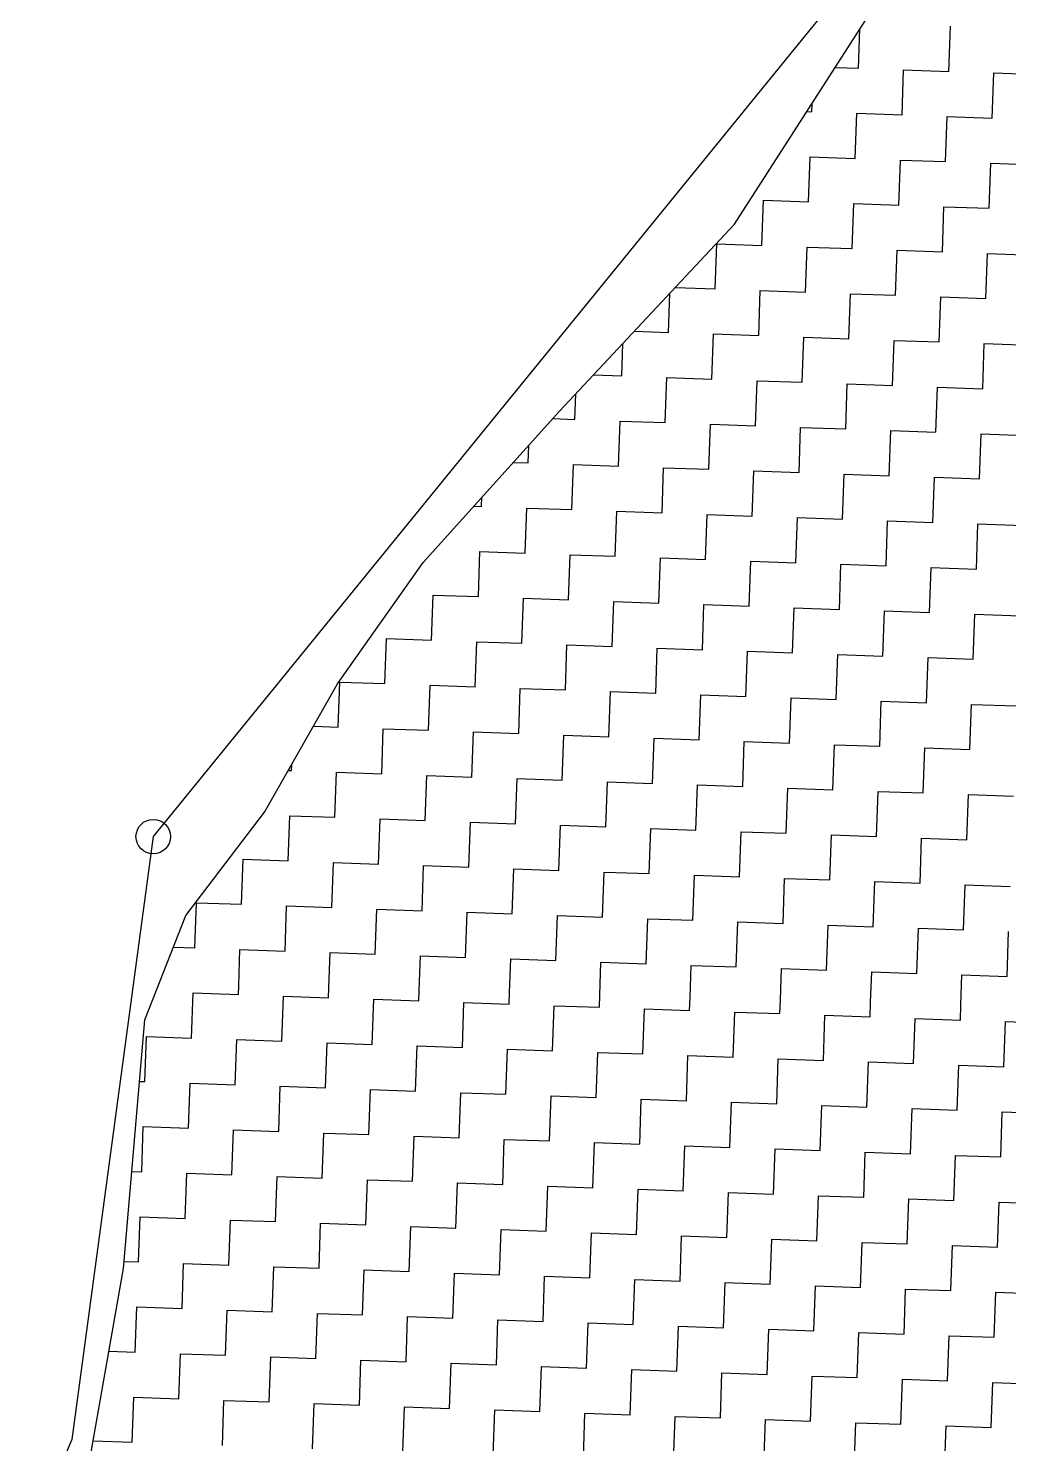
# Model space of a CAD drawing. Header units: metres. Extents: x 287345 to 291891, y 1993918 to 1999987.
# Drawn here: x 287446.5 to 287664.9, y 1997986.5 to 1998302.1 of the extents above; entities that cross this region are included whole.
import ezdxf

# ---------------------------------------------------------------- set-up
doc = ezdxf.new("R2010")
doc.units = ezdxf.units.M
doc.header["$MEASUREMENT"] = 0
doc.layers.add('POLY_HATCH', color=12, linetype='Continuous')
doc.layers.add('V_BOUND_LINE', color=7, linetype='Continuous')

msp = doc.modelspace()

# ---------------------------------------------------------------- linework, layer by layer
msp.add_circle((287474.34, 1998121.87), 3.85)
at = {"layer": 'POLY_HATCH'}
for p, q in [((287603.86, 1998258.39), (287636.71, 1998309.68)), ((287564.84, 1998216.69), (287603.86, 1998258.39)), ((287534.45, 1998183.02), (287564.84, 1998216.69)), ((287515.42, 1998155.9), (287534.45, 1998183.02)), ((287499.11, 1998127.3), (287515.42, 1998155.9)), ((287481.61, 1998104.3), (287499.11, 1998127.3)), ((287472.44, 1998081), (287481.61, 1998104.3)), ((287467.7, 1998025.58), (287472.44, 1998081)), ((287457.26, 1997966.2), (287467.7, 1998025.58))]:
    msp.add_line(p, q, dxfattribs=at)
at = {"layer": 'POLY_HATCH', "linetype": 'Continuous'}
for p, q in [((287651.58, 1998292.47), (287651.94, 1998302.53)), ((287631.48, 1998293.19), (287631.79, 1998301.99)), ((287626.26, 1998293.37), (287631.48, 1998293.19)), ((287641.17, 1998282.77), (287641.53, 1998292.83)), ((287641.53, 1998292.83), (287651.58, 1998292.47)), ((287661.28, 1998282.06), (287661.64, 1998292.12)), ((287661.64, 1998292.12), (287671.69, 1998291.76)), ((287619.96, 1998283.53), (287621.07, 1998283.49)), ((287621.07, 1998283.49), (287621.13, 1998285.35)), ((287630.76, 1998273.08), (287631.12, 1998283.13)), ((287631.12, 1998283.13), (287641.17, 1998282.77)), ((287650.87, 1998272.36), (287651.23, 1998282.42)), ((287651.23, 1998282.42), (287661.28, 1998282.06)), ((287620.35, 1998263.38), (287620.71, 1998273.43)), ((287620.71, 1998273.43), (287630.76, 1998273.08)), ((287640.46, 1998262.67), (287640.82, 1998272.72)), ((287640.82, 1998272.72), (287650.87, 1998272.36)), ((287660.57, 1998261.95), (287660.93, 1998272.01)), ((287660.93, 1998272.01), (287670.98, 1998271.65)), ((287609.94, 1998253.68), (287610.3, 1998263.73)), ((287610.3, 1998263.73), (287620.35, 1998263.38)), ((287630.05, 1998252.97), (287630.41, 1998263.02)), ((287630.41, 1998263.02), (287640.46, 1998262.67)), ((287650.16, 1998252.26), (287650.52, 1998262.31)), ((287650.52, 1998262.31), (287660.57, 1998261.95)), ((287599.53, 1998243.98), (287599.89, 1998254.03)), ((287599.89, 1998254.03), (287609.94, 1998253.68)), ((287619.64, 1998243.27), (287620, 1998253.32)), ((287620, 1998253.32), (287630.05, 1998252.97)), ((287639.75, 1998242.56), (287640.11, 1998252.61)), ((287640.11, 1998252.61), (287650.16, 1998252.26)), ((287659.86, 1998241.85), (287660.22, 1998251.9)), ((287660.22, 1998251.9), (287670.27, 1998251.54)), ((287589.12, 1998234.28), (287589.43, 1998242.97)), ((287590.67, 1998244.29), (287599.53, 1998243.98)), ((287609.23, 1998233.57), (287609.59, 1998243.62)), ((287609.59, 1998243.62), (287619.64, 1998243.27)), ((287629.34, 1998232.86), (287629.7, 1998242.91)), ((287629.7, 1998242.91), (287639.75, 1998242.56)), ((287649.45, 1998232.15), (287649.81, 1998242.2)), ((287649.81, 1998242.2), (287659.86, 1998241.85)), ((287581.55, 1998234.55), (287589.12, 1998234.28)), ((287598.82, 1998223.87), (287599.18, 1998233.93)), ((287599.18, 1998233.93), (287609.23, 1998233.57)), ((287618.93, 1998223.16), (287619.29, 1998233.21)), ((287619.29, 1998233.21), (287629.34, 1998232.86)), ((287578.71, 1998224.58), (287578.97, 1998231.79)), ((287639.04, 1998222.45), (287639.4, 1998232.5)), ((287639.4, 1998232.5), (287649.45, 1998232.15)), ((287659.15, 1998221.74), (287659.5, 1998231.79)), ((287659.5, 1998231.79), (287669.56, 1998231.44)), ((287572.44, 1998224.8), (287578.71, 1998224.58)), ((287588.41, 1998214.17), (287588.77, 1998224.23)), ((287588.77, 1998224.23), (287598.82, 1998223.87)), ((287608.52, 1998213.46), (287608.88, 1998223.52)), ((287608.88, 1998223.52), (287618.93, 1998223.16)), ((287568.3, 1998214.88), (287568.5, 1998220.6)), ((287628.63, 1998212.75), (287628.98, 1998222.8)), ((287628.98, 1998222.8), (287639.04, 1998222.45)), ((287648.74, 1998212.04), (287649.09, 1998222.09)), ((287649.09, 1998222.09), (287659.15, 1998221.74)), ((287563.37, 1998215.06), (287568.3, 1998214.88)), ((287578, 1998204.47), (287578.36, 1998214.53)), ((287578.36, 1998214.53), (287588.41, 1998214.17)), ((287598.11, 1998203.76), (287598.47, 1998213.82)), ((287598.47, 1998213.82), (287608.52, 1998213.46)), ((287618.22, 1998203.05), (287618.57, 1998213.11)), ((287618.57, 1998213.11), (287628.63, 1998212.75)), ((287638.33, 1998202.34), (287638.68, 1998212.39)), ((287638.68, 1998212.39), (287648.74, 1998212.04)), ((287658.44, 1998201.63), (287658.79, 1998211.68)), ((287658.79, 1998211.68), (287668.85, 1998211.33)), ((287557.89, 1998205.19), (287558.03, 1998209.15)), ((287554.56, 1998205.3), (287557.89, 1998205.19)), ((287567.59, 1998194.77), (287567.95, 1998204.83)), ((287567.95, 1998204.83), (287578, 1998204.47)), ((287587.7, 1998194.06), (287588.06, 1998204.12)), ((287588.06, 1998204.12), (287598.11, 1998203.76)), ((287607.81, 1998193.35), (287608.16, 1998203.41)), ((287608.16, 1998203.41), (287618.22, 1998203.05)), ((287627.92, 1998192.64), (287628.27, 1998202.69)), ((287628.27, 1998202.69), (287638.33, 1998202.34)), ((287648.03, 1998191.93), (287648.38, 1998201.98)), ((287648.38, 1998201.98), (287658.44, 1998201.63)), ((287545.76, 1998195.55), (287547.48, 1998195.49)), ((287547.48, 1998195.49), (287547.55, 1998197.54)), ((287557.18, 1998185.08), (287557.54, 1998195.13)), ((287557.54, 1998195.13), (287567.59, 1998194.77)), ((287577.29, 1998184.36), (287577.65, 1998194.42)), ((287577.65, 1998194.42), (287587.7, 1998194.06)), ((287597.4, 1998183.65), (287597.75, 1998193.71)), ((287597.75, 1998193.71), (287607.81, 1998193.35)), ((287617.51, 1998182.94), (287617.86, 1998193)), ((287617.86, 1998193), (287627.92, 1998192.64)), ((287637.62, 1998182.23), (287637.97, 1998192.28)), ((287637.97, 1998192.28), (287648.03, 1998191.93)), ((287657.73, 1998181.52), (287658.08, 1998191.57)), ((287658.08, 1998191.57), (287668.14, 1998191.22)), ((287536.95, 1998185.79), (287537.07, 1998185.79)), ((287537.07, 1998185.79), (287537.08, 1998185.93)), ((287546.77, 1998175.38), (287547.13, 1998185.43)), ((287547.13, 1998185.43), (287557.18, 1998185.08)), ((287566.88, 1998174.67), (287567.23, 1998184.72)), ((287567.23, 1998184.72), (287577.29, 1998184.36)), ((287586.99, 1998173.95), (287587.34, 1998184.01)), ((287587.34, 1998184.01), (287597.4, 1998183.65)), ((287607.1, 1998173.24), (287607.45, 1998183.3)), ((287607.45, 1998183.3), (287617.51, 1998182.94)), ((287627.21, 1998172.53), (287627.56, 1998182.59)), ((287627.56, 1998182.59), (287637.62, 1998182.23)), ((287647.31, 1998171.82), (287647.67, 1998181.87)), ((287647.67, 1998181.87), (287657.73, 1998181.52)), ((287536.36, 1998165.68), (287536.72, 1998175.73)), ((287536.72, 1998175.73), (287546.77, 1998175.38)), ((287556.47, 1998164.97), (287556.82, 1998175.02)), ((287556.82, 1998175.02), (287566.88, 1998174.67)), ((287576.58, 1998164.26), (287576.93, 1998174.31)), ((287576.93, 1998174.31), (287586.99, 1998173.95)), ((287596.69, 1998163.54), (287597.04, 1998173.6)), ((287597.04, 1998173.6), (287607.1, 1998173.24)), ((287616.8, 1998162.83), (287617.15, 1998172.89)), ((287617.15, 1998172.89), (287627.21, 1998172.53)), ((287636.9, 1998162.12), (287637.26, 1998172.18)), ((287637.26, 1998172.18), (287647.31, 1998171.82)), ((287657.01, 1998161.41), (287657.37, 1998171.46)), ((287657.37, 1998171.46), (287667.42, 1998171.11)), ((287525.95, 1998155.98), (287526.31, 1998166.03)), ((287526.31, 1998166.03), (287536.36, 1998165.68)), ((287546.06, 1998155.27), (287546.41, 1998165.32)), ((287546.41, 1998165.32), (287556.47, 1998164.97)), ((287566.17, 1998154.56), (287566.52, 1998164.61)), ((287566.52, 1998164.61), (287576.58, 1998164.26)), ((287586.28, 1998153.85), (287586.63, 1998163.9)), ((287586.63, 1998163.9), (287596.69, 1998163.54)), ((287606.39, 1998153.13), (287606.74, 1998163.19)), ((287606.74, 1998163.19), (287616.8, 1998162.83)), ((287626.49, 1998152.42), (287626.85, 1998162.48)), ((287626.85, 1998162.48), (287636.9, 1998162.12)), ((287646.6, 1998151.71), (287646.96, 1998161.77)), ((287646.96, 1998161.77), (287657.01, 1998161.41)), ((287515.54, 1998146.28), (287515.9, 1998156.34)), ((287515.9, 1998156.34), (287525.95, 1998155.98)), ((287535.65, 1998145.57), (287536, 1998155.62)), ((287536, 1998155.62), (287546.06, 1998155.27)), ((287555.76, 1998144.86), (287556.11, 1998154.91)), ((287556.11, 1998154.91), (287566.17, 1998154.56)), ((287575.87, 1998144.15), (287576.22, 1998154.2)), ((287576.22, 1998154.2), (287586.28, 1998153.85)), ((287595.98, 1998143.44), (287596.33, 1998153.49)), ((287596.33, 1998153.49), (287606.39, 1998153.13)), ((287616.08, 1998142.72), (287616.44, 1998152.78)), ((287616.44, 1998152.78), (287626.49, 1998152.42)), ((287636.19, 1998142.01), (287636.55, 1998152.07)), ((287636.55, 1998152.07), (287646.6, 1998151.71)), ((287656.3, 1998141.3), (287656.66, 1998151.35)), ((287656.66, 1998151.35), (287666.71, 1998151)), ((287510.04, 1998146.48), (287515.54, 1998146.28)), ((287525.24, 1998135.87), (287525.59, 1998145.93)), ((287525.59, 1998145.93), (287535.65, 1998145.57)), ((287545.35, 1998135.16), (287545.7, 1998145.21)), ((287545.7, 1998145.21), (287555.76, 1998144.86)), ((287565.46, 1998134.45), (287565.81, 1998144.5)), ((287565.81, 1998144.5), (287575.87, 1998144.15)), ((287585.56, 1998133.74), (287585.92, 1998143.79)), ((287585.92, 1998143.79), (287595.98, 1998143.44)), ((287605.67, 1998133.02), (287606.03, 1998143.08)), ((287606.03, 1998143.08), (287616.08, 1998142.72)), ((287625.78, 1998132.31), (287626.14, 1998142.37)), ((287626.14, 1998142.37), (287636.19, 1998142.01)), ((287645.89, 1998131.6), (287646.25, 1998141.66)), ((287646.25, 1998141.66), (287656.3, 1998141.3)), ((287504.42, 1998136.61), (287505.13, 1998136.58)), ((287505.13, 1998136.58), (287505.18, 1998137.94)), ((287514.83, 1998126.17), (287515.18, 1998136.23)), ((287515.18, 1998136.23), (287525.24, 1998135.87)), ((287534.94, 1998125.46), (287535.29, 1998135.52)), ((287535.29, 1998135.52), (287545.35, 1998135.16)), ((287555.05, 1998124.75), (287555.4, 1998134.8)), ((287555.4, 1998134.8), (287565.46, 1998134.45)), ((287575.15, 1998124.04), (287575.51, 1998134.09)), ((287575.51, 1998134.09), (287585.56, 1998133.74)), ((287595.26, 1998123.33), (287595.62, 1998133.38)), ((287595.62, 1998133.38), (287605.67, 1998133.02)), ((287615.37, 1998122.61), (287615.73, 1998132.67)), ((287615.73, 1998132.67), (287625.78, 1998132.31)), ((287635.48, 1998121.9), (287635.84, 1998131.96)), ((287635.84, 1998131.96), (287645.89, 1998131.6)), ((287655.59, 1998121.19), (287655.95, 1998131.25)), ((287655.95, 1998131.25), (287666, 1998130.89)), ((287504.42, 1998116.47), (287504.77, 1998126.53)), ((287504.77, 1998126.53), (287514.83, 1998126.17)), ((287524.53, 1998115.76), (287524.88, 1998125.82)), ((287524.88, 1998125.82), (287534.94, 1998125.46)), ((287544.64, 1998115.05), (287544.99, 1998125.11)), ((287544.99, 1998125.11), (287555.05, 1998124.75)), ((287564.74, 1998114.34), (287565.1, 1998124.39)), ((287565.1, 1998124.39), (287575.15, 1998124.04)), ((287584.85, 1998113.63), (287585.21, 1998123.68)), ((287585.21, 1998123.68), (287595.26, 1998123.33)), ((287604.96, 1998112.92), (287605.32, 1998122.97)), ((287605.32, 1998122.97), (287615.37, 1998122.61)), ((287625.07, 1998112.2), (287625.43, 1998122.26)), ((287625.43, 1998122.26), (287635.48, 1998121.9)), ((287645.18, 1998111.49), (287645.54, 1998121.55)), ((287645.54, 1998121.55), (287655.59, 1998121.19)), ((287494.01, 1998106.78), (287494.36, 1998116.83)), ((287494.36, 1998116.83), (287504.42, 1998116.47)), ((287514.12, 1998106.06), (287514.47, 1998116.12)), ((287514.47, 1998116.12), (287524.53, 1998115.76)), ((287534.23, 1998105.35), (287534.58, 1998115.41)), ((287534.58, 1998115.41), (287544.64, 1998115.05)), ((287554.33, 1998104.64), (287554.69, 1998114.69)), ((287554.69, 1998114.69), (287564.74, 1998114.34)), ((287574.44, 1998103.93), (287574.8, 1998113.98)), ((287574.8, 1998113.98), (287584.85, 1998113.63)), ((287594.55, 1998103.22), (287594.91, 1998113.27)), ((287594.91, 1998113.27), (287604.96, 1998112.92)), ((287614.66, 1998102.51), (287615.02, 1998112.56)), ((287615.02, 1998112.56), (287625.07, 1998112.2)), ((287634.77, 1998101.79), (287635.13, 1998111.85)), ((287635.13, 1998111.85), (287645.18, 1998111.49)), ((287654.88, 1998101.08), (287655.23, 1998111.14)), ((287655.23, 1998111.14), (287665.29, 1998110.78)), ((287483.6, 1998097.08), (287483.95, 1998107.13)), ((287483.95, 1998107.13), (287494.01, 1998106.78)), ((287503.71, 1998096.36), (287504.06, 1998106.42)), ((287504.06, 1998106.42), (287514.12, 1998106.06)), ((287523.81, 1998095.65), (287524.17, 1998105.71)), ((287524.17, 1998105.71), (287534.23, 1998105.35)), ((287543.92, 1998094.94), (287544.28, 1998105)), ((287544.28, 1998105), (287554.33, 1998104.64)), ((287564.03, 1998094.23), (287564.39, 1998104.28)), ((287564.39, 1998104.28), (287574.44, 1998103.93)), ((287584.14, 1998093.52), (287584.5, 1998103.57)), ((287584.5, 1998103.57), (287594.55, 1998103.22)), ((287604.25, 1998092.81), (287604.61, 1998102.86)), ((287604.61, 1998102.86), (287614.66, 1998102.51)), ((287624.36, 1998092.1), (287624.72, 1998102.15)), ((287624.72, 1998102.15), (287634.77, 1998101.79)), ((287644.47, 1998091.38), (287644.82, 1998101.44)), ((287644.82, 1998101.44), (287654.88, 1998101.08)), ((287664.58, 1998090.67), (287664.93, 1998100.73)), ((287478.84, 1998097.24), (287483.6, 1998097.08)), ((287493.37, 1998088.71), (287493.65, 1998096.72)), ((287493.65, 1998096.72), (287503.71, 1998096.36)), ((287513.48, 1998088.17), (287513.76, 1998096.01)), ((287513.76, 1998096.01), (287523.81, 1998095.65)), ((287533.6, 1998087.63), (287533.87, 1998095.3)), ((287533.87, 1998095.3), (287543.92, 1998094.94)), ((287553.71, 1998087.09), (287553.98, 1998094.59)), ((287553.98, 1998094.59), (287564.03, 1998094.23)), ((287573.83, 1998086.55), (287574.09, 1998093.87)), ((287574.09, 1998093.87), (287584.14, 1998093.52)), ((287593.94, 1998086.01), (287594.2, 1998093.16)), ((287594.2, 1998093.16), (287604.25, 1998092.81)), ((287614.06, 1998085.47), (287614.31, 1998092.45)), ((287614.31, 1998092.45), (287624.36, 1998092.1)), ((287634.17, 1998084.93), (287634.41, 1998091.74)), ((287634.41, 1998091.74), (287644.47, 1998091.38)), ((287654.29, 1998084.39), (287654.52, 1998091.03)), ((287654.52, 1998091.03), (287664.58, 1998090.67)), ((287493.3, 1998086.67), (287493.37, 1998088.71)), ((287513.4, 1998085.95), (287513.48, 1998088.17)), ((287482.89, 1998076.97), (287483.24, 1998087.02)), ((287483.24, 1998087.02), (287493.3, 1998086.67)), ((287502.99, 1998076.26), (287503.35, 1998086.31)), ((287503.35, 1998086.31), (287513.4, 1998085.95)), ((287523.1, 1998075.54), (287523.46, 1998085.6)), ((287523.46, 1998085.6), (287533.51, 1998085.24)), ((287533.51, 1998085.24), (287533.6, 1998087.63)), ((287543.21, 1998074.83), (287543.57, 1998084.89)), ((287543.57, 1998084.89), (287553.62, 1998084.53)), ((287553.62, 1998084.53), (287553.71, 1998087.09)), ((287573.73, 1998083.82), (287573.83, 1998086.55)), ((287593.84, 1998083.11), (287593.94, 1998086.01)), ((287613.95, 1998082.4), (287614.06, 1998085.47)), ((287634.06, 1998081.69), (287634.17, 1998084.93)), ((287563.32, 1998074.12), (287563.68, 1998084.18)), ((287563.68, 1998084.18), (287573.73, 1998083.82)), ((287583.43, 1998073.41), (287583.79, 1998083.46)), ((287583.79, 1998083.46), (287593.84, 1998083.11)), ((287603.54, 1998072.7), (287603.89, 1998082.75)), ((287603.89, 1998082.75), (287613.95, 1998082.4)), ((287623.65, 1998071.99), (287624, 1998082.04)), ((287624, 1998082.04), (287634.06, 1998081.69)), ((287654.17, 1998080.97), (287654.29, 1998084.39)), ((287643.76, 1998071.27), (287644.11, 1998081.33)), ((287644.11, 1998081.33), (287654.17, 1998080.97)), ((287663.87, 1998070.56), (287664.22, 1998080.62)), ((287664.22, 1998080.62), (287674.28, 1998080.26)), ((287472.47, 1998067.27), (287472.83, 1998077.32)), ((287472.83, 1998077.32), (287482.89, 1998076.97)), ((287492.58, 1998066.56), (287492.94, 1998076.61)), ((287492.94, 1998076.61), (287502.99, 1998076.26)), ((287512.69, 1998065.85), (287513.05, 1998075.9)), ((287513.05, 1998075.9), (287523.1, 1998075.54)), ((287532.8, 1998065.13), (287533.16, 1998075.19)), ((287533.16, 1998075.19), (287543.21, 1998074.83)), ((287552.91, 1998064.42), (287553.27, 1998074.48)), ((287553.27, 1998074.48), (287563.32, 1998074.12)), ((287573.02, 1998063.71), (287573.38, 1998073.77)), ((287573.38, 1998073.77), (287583.43, 1998073.41)), ((287593.13, 1998063), (287593.48, 1998073.05)), ((287593.48, 1998073.05), (287603.54, 1998072.7)), ((287613.24, 1998062.29), (287613.59, 1998072.34)), ((287613.59, 1998072.34), (287623.65, 1998071.99)), ((287633.35, 1998061.58), (287633.7, 1998071.63)), ((287633.7, 1998071.63), (287643.76, 1998071.27)), ((287653.46, 1998060.86), (287653.81, 1998070.92)), ((287653.81, 1998070.92), (287663.87, 1998070.56)), ((287471.27, 1998067.31), (287472.47, 1998067.27)), ((287482.17, 1998056.86), (287482.53, 1998066.91)), ((287482.53, 1998066.91), (287492.58, 1998066.56)), ((287502.28, 1998056.15), (287502.64, 1998066.2)), ((287502.64, 1998066.2), (287512.69, 1998065.85)), ((287522.39, 1998055.44), (287522.75, 1998065.49)), ((287522.75, 1998065.49), (287532.8, 1998065.13)), ((287542.5, 1998054.72), (287542.86, 1998064.78)), ((287542.86, 1998064.78), (287552.91, 1998064.42)), ((287562.61, 1998054.01), (287562.97, 1998064.07)), ((287562.97, 1998064.07), (287573.02, 1998063.71)), ((287582.72, 1998053.3), (287583.07, 1998063.36)), ((287583.07, 1998063.36), (287593.13, 1998063)), ((287602.83, 1998052.59), (287603.18, 1998062.64)), ((287603.18, 1998062.64), (287613.24, 1998062.29)), ((287622.94, 1998051.88), (287623.29, 1998061.93)), ((287623.29, 1998061.93), (287633.35, 1998061.58)), ((287643.05, 1998051.17), (287643.4, 1998061.22)), ((287643.4, 1998061.22), (287653.46, 1998060.86)), ((287663.15, 1998050.45), (287663.51, 1998060.51)), ((287663.51, 1998060.51), (287673.56, 1998060.15)), ((287471.76, 1998047.16), (287472.12, 1998057.21)), ((287472.12, 1998057.21), (287482.17, 1998056.86)), ((287491.87, 1998046.45), (287492.23, 1998056.5)), ((287492.23, 1998056.5), (287502.28, 1998056.15)), ((287511.98, 1998045.74), (287512.34, 1998055.79)), ((287512.34, 1998055.79), (287522.39, 1998055.44)), ((287532.09, 1998045.02), (287532.45, 1998055.08)), ((287532.45, 1998055.08), (287542.5, 1998054.72)), ((287552.2, 1998044.31), (287552.56, 1998054.37)), ((287552.56, 1998054.37), (287562.61, 1998054.01)), ((287572.31, 1998043.6), (287572.66, 1998053.66)), ((287572.66, 1998053.66), (287582.72, 1998053.3)), ((287592.42, 1998042.89), (287592.77, 1998052.94)), ((287592.77, 1998052.94), (287602.83, 1998052.59)), ((287612.53, 1998042.18), (287612.88, 1998052.23)), ((287612.88, 1998052.23), (287622.94, 1998051.88)), ((287632.64, 1998041.47), (287632.99, 1998051.52)), ((287632.99, 1998051.52), (287643.05, 1998051.17)), ((287652.74, 1998040.76), (287653.1, 1998050.81)), ((287653.1, 1998050.81), (287663.15, 1998050.45)), ((287469.55, 1998047.24), (287471.76, 1998047.16)), ((287481.46, 1998036.75), (287481.82, 1998046.8)), ((287481.82, 1998046.8), (287491.87, 1998046.45)), ((287501.57, 1998036.04), (287501.93, 1998046.09)), ((287501.93, 1998046.09), (287511.98, 1998045.74)), ((287521.68, 1998035.33), (287522.04, 1998045.38)), ((287522.04, 1998045.38), (287532.09, 1998045.02)), ((287541.79, 1998034.61), (287542.14, 1998044.67)), ((287542.14, 1998044.67), (287552.2, 1998044.31)), ((287561.9, 1998033.9), (287562.25, 1998043.96)), ((287562.25, 1998043.96), (287572.31, 1998043.6)), ((287582.01, 1998033.19), (287582.36, 1998043.25)), ((287582.36, 1998043.25), (287592.42, 1998042.89)), ((287602.12, 1998032.48), (287602.47, 1998042.53)), ((287602.47, 1998042.53), (287612.53, 1998042.18)), ((287622.22, 1998031.77), (287622.58, 1998041.82)), ((287622.58, 1998041.82), (287632.64, 1998041.47)), ((287642.33, 1998031.06), (287642.69, 1998041.11)), ((287642.69, 1998041.11), (287652.74, 1998040.76)), ((287662.44, 1998030.35), (287662.8, 1998040.4)), ((287662.8, 1998040.4), (287672.85, 1998040.04)), ((287471.05, 1998027.05), (287471.41, 1998037.11)), ((287471.41, 1998037.11), (287481.46, 1998036.75)), ((287491.16, 1998026.34), (287491.52, 1998036.39)), ((287491.52, 1998036.39), (287501.57, 1998036.04)), ((287511.27, 1998025.63), (287511.63, 1998035.68)), ((287511.63, 1998035.68), (287521.68, 1998035.33)), ((287531.38, 1998024.92), (287531.73, 1998034.97)), ((287531.73, 1998034.97), (287541.79, 1998034.61)), ((287551.49, 1998024.2), (287551.84, 1998034.26)), ((287551.84, 1998034.26), (287561.9, 1998033.9)), ((287571.6, 1998023.49), (287571.95, 1998033.55)), ((287571.95, 1998033.55), (287582.01, 1998033.19)), ((287591.71, 1998022.78), (287592.06, 1998032.84)), ((287592.06, 1998032.84), (287602.12, 1998032.48)), ((287611.81, 1998022.07), (287612.17, 1998032.12)), ((287612.17, 1998032.12), (287622.22, 1998031.77)), ((287631.92, 1998021.36), (287632.28, 1998031.41)), ((287632.28, 1998031.41), (287642.33, 1998031.06)), ((287652.03, 1998020.65), (287652.39, 1998030.7)), ((287652.39, 1998030.7), (287662.44, 1998030.35)), ((287467.84, 1998027.16), (287471.05, 1998027.05)), ((287480.75, 1998016.64), (287481.11, 1998026.69)), ((287481.11, 1998026.69), (287491.16, 1998026.34)), ((287500.86, 1998015.93), (287501.22, 1998025.98)), ((287501.22, 1998025.98), (287511.27, 1998025.63)), ((287520.97, 1998015.22), (287521.32, 1998025.27)), ((287521.32, 1998025.27), (287531.38, 1998024.92)), ((287541.08, 1998014.51), (287541.43, 1998024.56)), ((287541.43, 1998024.56), (287551.49, 1998024.2)), ((287561.19, 1998013.79), (287561.54, 1998023.85)), ((287561.54, 1998023.85), (287571.6, 1998023.49)), ((287581.3, 1998013.08), (287581.65, 1998023.14)), ((287581.65, 1998023.14), (287591.71, 1998022.78)), ((287601.4, 1998012.37), (287601.76, 1998022.43)), ((287601.76, 1998022.43), (287611.81, 1998022.07)), ((287621.51, 1998011.66), (287621.87, 1998021.71)), ((287621.87, 1998021.71), (287631.92, 1998021.36)), ((287641.62, 1998010.95), (287641.98, 1998021)), ((287641.98, 1998021), (287652.03, 1998020.65)), ((287661.73, 1998010.24), (287662.09, 1998020.29)), ((287662.09, 1998020.29), (287672.14, 1998019.93)), ((287470.34, 1998006.94), (287470.7, 1998017)), ((287470.7, 1998017), (287480.75, 1998016.64)), ((287490.45, 1998006.23), (287490.8, 1998016.28)), ((287490.8, 1998016.28), (287500.86, 1998015.93)), ((287510.56, 1998005.52), (287510.91, 1998015.57)), ((287510.91, 1998015.57), (287520.97, 1998015.22)), ((287530.67, 1998004.81), (287531.02, 1998014.86)), ((287531.02, 1998014.86), (287541.08, 1998014.51)), ((287550.78, 1998004.1), (287551.13, 1998014.15)), ((287551.13, 1998014.15), (287561.19, 1998013.79)), ((287570.89, 1998003.38), (287571.24, 1998013.44)), ((287571.24, 1998013.44), (287581.3, 1998013.08)), ((287590.99, 1998002.67), (287591.35, 1998012.73)), ((287591.35, 1998012.73), (287601.4, 1998012.37)), ((287611.1, 1998001.96), (287611.46, 1998012.02)), ((287611.46, 1998012.02), (287621.51, 1998011.66)), ((287631.21, 1998001.25), (287631.57, 1998011.3)), ((287631.57, 1998011.3), (287641.62, 1998010.95)), ((287651.32, 1998000.54), (287651.68, 1998010.59)), ((287651.68, 1998010.59), (287661.73, 1998010.24)), ((287464.46, 1998007.15), (287470.34, 1998006.94)), ((287480.04, 1997996.53), (287480.39, 1998006.59)), ((287480.39, 1998006.59), (287490.45, 1998006.23)), ((287500.15, 1997995.82), (287500.5, 1998005.87)), ((287500.5, 1998005.87), (287510.56, 1998005.52)), ((287520.26, 1997995.11), (287520.61, 1998005.16)), ((287520.61, 1998005.16), (287530.67, 1998004.81)), ((287540.37, 1997994.4), (287540.72, 1998004.45)), ((287540.72, 1998004.45), (287550.78, 1998004.1)), ((287560.47, 1997993.69), (287560.83, 1998003.74)), ((287560.83, 1998003.74), (287570.89, 1998003.38)), ((287580.58, 1997992.97), (287580.94, 1998003.03)), ((287580.94, 1998003.03), (287590.99, 1998002.67)), ((287600.69, 1997992.26), (287601.05, 1998002.32)), ((287601.05, 1998002.32), (287611.1, 1998001.96)), ((287620.8, 1997991.55), (287621.16, 1998001.6)), ((287621.16, 1998001.6), (287631.21, 1998001.25)), ((287640.91, 1997990.84), (287641.27, 1998000.89)), ((287641.27, 1998000.89), (287651.32, 1998000.54)), ((287661.02, 1997990.13), (287661.38, 1998000.18)), ((287661.38, 1998000.18), (287671.43, 1997999.83)), ((287469.63, 1997986.83), (287469.98, 1997996.89)), ((287469.98, 1997996.89), (287480.04, 1997996.53)), ((287489.74, 1997986.12), (287490.09, 1997996.18)), ((287490.09, 1997996.18), (287500.15, 1997995.82)), ((287509.85, 1997985.41), (287510.2, 1997995.46)), ((287510.2, 1997995.46), (287520.26, 1997995.11)), ((287529.96, 1997984.7), (287530.31, 1997994.75)), ((287530.31, 1997994.75), (287540.37, 1997994.4)), ((287550.06, 1997983.99), (287550.42, 1997994.04)), ((287550.42, 1997994.04), (287560.47, 1997993.69)), ((287570.17, 1997983.27), (287570.53, 1997993.33)), ((287570.53, 1997993.33), (287580.58, 1997992.97)), ((287590.28, 1997982.56), (287590.64, 1997992.62)), ((287590.64, 1997992.62), (287600.69, 1997992.26)), ((287610.39, 1997981.85), (287610.75, 1997991.91)), ((287610.75, 1997991.91), (287620.8, 1997991.55)), ((287630.5, 1997981.14), (287630.86, 1997991.19)), ((287630.86, 1997991.19), (287640.91, 1997990.84)), ((287650.61, 1997980.43), (287650.97, 1997990.48)), ((287650.97, 1997990.48), (287661.02, 1997990.13)), ((287460.94, 1997987.14), (287469.63, 1997986.83))]:
    msp.add_line(p, q, dxfattribs=at)
at = {"layer": 'V_BOUND_LINE'}
for p, q in [((287656.75, 1998346.15), (287474.34, 1998121.87)), ((287474.34, 1998121.87), (287456.19, 1997987.46)), ((287456.19, 1997987.46), (287446.5, 1997964.51))]:
    msp.add_line(p, q, dxfattribs=at)

doc.saveas('drawing.dxf')
